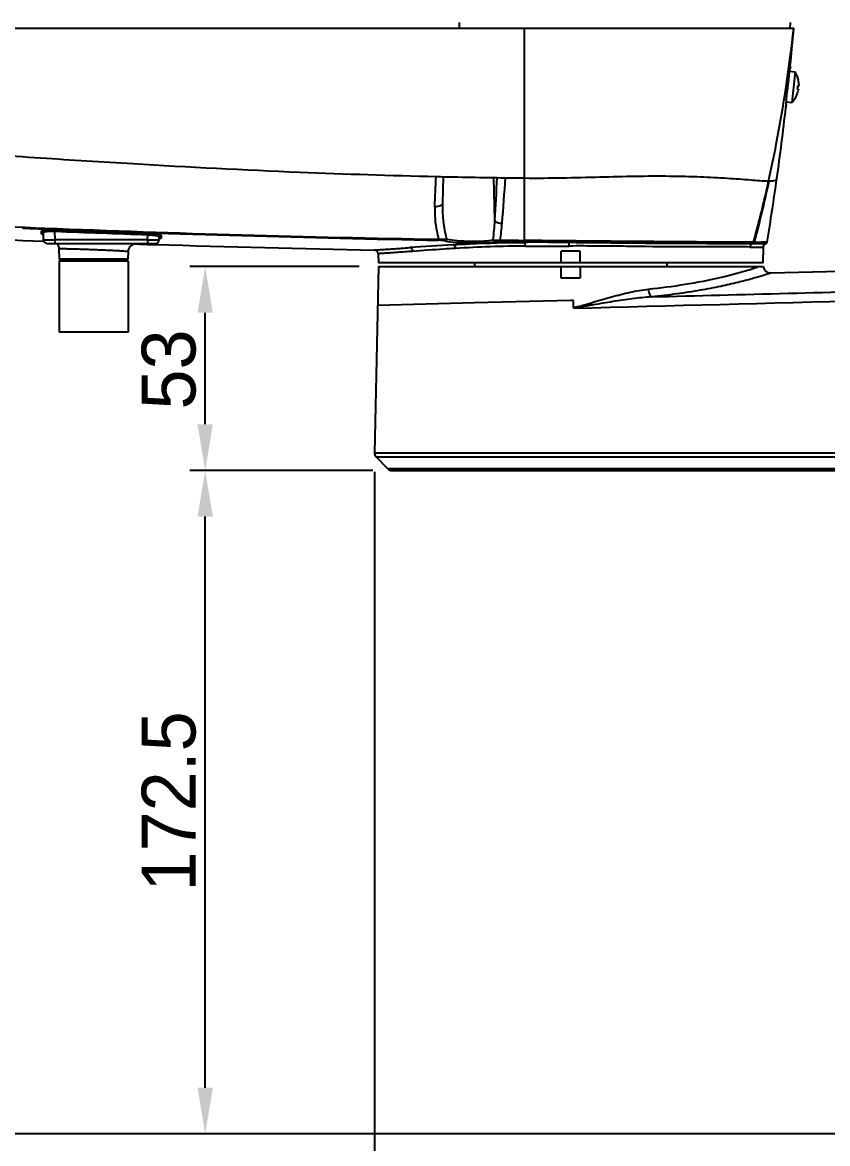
# Model space of a CAD drawing. Header units: millimetres. Extents: x 4086 to 8300, y 123 to 1549.
# Drawn here: x 6714.6 to 6819.2, y 949.8 to 1095.5 of the extents above; entities that cross this region are included whole.
import ezdxf

# ---------------------------------------------------------------- set-up
doc = ezdxf.new("R2010")
doc.units = ezdxf.units.MM
doc.layers.add('00_COMPONENTS', color=7, linetype='Continuous')
doc.layers.add('51__DRAFT_DIMS', color=7, linetype='Continuous')
doc.styles.add('思源黑', font='SourceHanSansCN-Normal.ttf')
doc.dimstyles.new('尺寸标注_细节_1_2比例', dxfattribs={"dimtxt": 7, "dimasz": 6, "dimexe": 2, "dimexo": 1.5, "dimgap": 1, "dimtad": 1, "dimlfac": 2, "dimdsep": 46, "dimtxsty": '思源黑', "dimcen": 0.09, "dimadec": 0, "dimazin": 0, "dimtp": 0.01, "dimtm": 0.01, "dimtfac": 1, "dimtofl": 0, "dimtmove": 0, "dimatfit": 3, "dimfxl": 1, "dimtolj": 1, "dimarcsym": 0})

# ---------------------------------------------------------------- blocks, each defined once
blk = doc.blocks.new('*D1627')
at = {"layer": '51__DRAFT_DIMS', "color": 0, "linetype": 'Continuous', "lineweight": -2}
for p, q in [((6636.1, 1229.3), (6503.22, 1229.3)), ((6505.22, 957.05), (6505.22, 1223.3)), ((6919.85, 951.05), (6503.22, 951.05))]:
    blk.add_line(p, q, dxfattribs=at)
at = {"layer": '51__DRAFT_DIMS', "color": 0}
for points in [[(6506.22, 1223.3), (6504.22, 1223.3), (6505.22, 1229.3)], [(6504.22, 957.05), (6506.22, 957.05), (6505.22, 951.05)]]:
    blk.add_solid(points, dxfattribs=at)
at = {"layer": 'Defpoints', "color": 0}
for p in [(6505.22, 1229.3), (6637.6, 1229.3), (6921.35, 951.05)]:
    blk.add_point(p, dxfattribs=at)
at = {"layer": '51__DRAFT_DIMS', "color": 0, "insert": (6497.1, 1090.06), "char_height": 7, "attachment_point": 2, "rotation": 90, "style": '思源黑'}
blk.add_mtext('\\A1;\\A1;555', dxfattribs=at)
blk = doc.blocks.new('*D1629')
at = {"layer": '51__DRAFT_DIMS', "color": 0, "linetype": 'Continuous', "lineweight": -2}
for p, q in [((6766.75, 1162.3), (6567.07, 1162.3)), ((6569.07, 1156.3), (6569.07, 1071.3)), ((6625.55, 1065.3), (6567.07, 1065.3))]:
    blk.add_line(p, q, dxfattribs=at)
at = {"layer": '51__DRAFT_DIMS', "color": 0}
for points in [[(6570.07, 1156.3), (6568.07, 1156.3), (6569.07, 1162.3)], [(6568.07, 1071.3), (6570.07, 1071.3), (6569.07, 1065.3)]]:
    blk.add_solid(points, dxfattribs=at)
at = {"layer": 'Defpoints', "color": 0}
for p in [(6768.25, 1162.3), (6569.07, 1065.3), (6627.05, 1065.3)]:
    blk.add_point(p, dxfattribs=at)
at = {"layer": '51__DRAFT_DIMS', "color": 0, "insert": (6560.82, 1113.99), "char_height": 7, "attachment_point": 2, "rotation": 90, "style": '思源黑'}
blk.add_mtext('\\A1;194', dxfattribs=at)
blk = doc.blocks.new('*D1630')
at = {"layer": '51__DRAFT_DIMS', "color": 0, "linetype": 'Continuous', "lineweight": -2}
for p, q in [((6625.55, 1065.3), (6567.07, 1065.3)), ((6569.07, 1059.3), (6569.07, 957.05)), ((6919.85, 951.05), (6567.07, 951.05))]:
    blk.add_line(p, q, dxfattribs=at)
at = {"layer": '51__DRAFT_DIMS', "color": 0}
for points in [[(6570.07, 1059.3), (6568.07, 1059.3), (6569.07, 1065.3)], [(6568.07, 957.05), (6570.07, 957.05), (6569.07, 951.05)]]:
    blk.add_solid(points, dxfattribs=at)
at = {"layer": 'Defpoints', "color": 0}
for p in [(6627.05, 1065.3), (6569.07, 951.05), (6921.35, 951.05)]:
    blk.add_point(p, dxfattribs=at)
at = {"layer": '51__DRAFT_DIMS', "color": 0, "insert": (6560.82, 1008.11), "char_height": 7, "attachment_point": 2, "rotation": 90, "style": '思源黑'}
blk.add_mtext('\\A1;228.5', dxfattribs=at)
blk = doc.blocks.new('*D1631')
at = {"layer": '51__DRAFT_DIMS', "color": 0, "linetype": 'Continuous', "lineweight": -2}
for p, q in [((6760.34, 1037.11), (6760.34, 909.67)), ((6648.35, 925.18), (6648.35, 909.67)), ((6654.35, 911.67), (6754.34, 911.67))]:
    blk.add_line(p, q, dxfattribs=at)
at = {"layer": '51__DRAFT_DIMS', "color": 0}
for points in [[(6654.35, 912.67), (6654.35, 910.67), (6648.35, 911.67)], [(6754.34, 910.67), (6754.34, 912.67), (6760.34, 911.67)]]:
    blk.add_solid(points, dxfattribs=at)
at = {"layer": 'Defpoints', "color": 0}
for p in [(6760.34, 1038.61), (6648.35, 926.68), (6760.34, 911.67)]:
    blk.add_point(p, dxfattribs=at)
at = {"layer": '51__DRAFT_DIMS', "color": 0, "insert": (6704.36, 919.93), "char_height": 7, "attachment_point": 2, "style": '思源黑'}
blk.add_mtext('\\A1;223.99', dxfattribs=at)
blk = doc.blocks.new('*D1632')
at = {"layer": '51__DRAFT_DIMS', "color": 0, "linetype": 'Continuous', "lineweight": -2}
for p, q in [((6760.11, 1037.3), (6736.34, 1037.3)), ((6738.34, 957.05), (6738.34, 1031.3)), ((6919.85, 951.05), (6736.34, 951.05))]:
    blk.add_line(p, q, dxfattribs=at)
at = {"layer": '51__DRAFT_DIMS', "color": 0}
for points in [[(6739.34, 1031.3), (6737.34, 1031.3), (6738.34, 1037.3)], [(6737.34, 957.05), (6739.34, 957.05), (6738.34, 951.05)]]:
    blk.add_solid(points, dxfattribs=at)
at = {"layer": 'Defpoints', "color": 0}
for p in [(6738.34, 1037.3), (6761.61, 1037.3), (6921.35, 951.05)]:
    blk.add_point(p, dxfattribs=at)
at = {"layer": '51__DRAFT_DIMS', "color": 0, "insert": (6730.08, 994.28), "char_height": 7, "attachment_point": 2, "rotation": 90, "style": '思源黑'}
blk.add_mtext('\\A1;172.5', dxfattribs=at)
blk = doc.blocks.new('*D1633')
at = {"layer": '51__DRAFT_DIMS', "color": 0, "linetype": 'Continuous', "lineweight": -2}
for p, q in [((6758.35, 1063.8), (6736.34, 1063.8)), ((6738.34, 1043.3), (6738.34, 1057.8)), ((6760.11, 1037.3), (6736.34, 1037.3))]:
    blk.add_line(p, q, dxfattribs=at)
at = {"layer": '51__DRAFT_DIMS', "color": 0}
for points in [[(6739.34, 1057.8), (6737.34, 1057.8), (6738.34, 1063.8)], [(6737.34, 1043.3), (6739.34, 1043.3), (6738.34, 1037.3)]]:
    blk.add_solid(points, dxfattribs=at)
at = {"layer": 'Defpoints', "color": 0}
for p in [(6738.34, 1063.8), (6759.85, 1063.8), (6761.61, 1037.3)]:
    blk.add_point(p, dxfattribs=at)
at = {"layer": '51__DRAFT_DIMS', "color": 0, "insert": (6730.08, 1050.43), "char_height": 7, "attachment_point": 2, "rotation": 90, "style": '思源黑'}
blk.add_mtext('\\A1;53', dxfattribs=at)

msp = doc.modelspace()

# ---------------------------------------------------------------- linework, layer by layer
at = {"layer": '00_COMPONENTS', "color": 7, "linetype": 'Continuous'}
for p, q in [((6622.3465, 1094.798), (6814.8463, 1094.798)), ((6771.4053, 1094.798), (6771.4065, 1095.548)), ((6779.8464, 1075.3274), (6779.8464, 1094.798)), ((6814.3934, 1094.798), (6814.4065, 1095.548)), ((6814.722, 1093.3643), (6814.8444, 1094.7753)), ((6814.6024, 1092.0585), (6814.722, 1093.3643)), ((6814.4592, 1090.5702), (6814.6024, 1092.0585)), ((6814.3885, 1089.8606), (6814.4592, 1090.5702)), ((6814.3121, 1089.1922), (6815.0153, 1089.1183)), ((6814.3894, 1089.8712), (6814.3541, 1089.5231)), ((6814.3913, 1089.8979), (6814.3958, 1089.9375)), ((6815.0153, 1089.1183), (6814.5972, 1085.1402)), ((6815.4368, 1088.0761), (6815.4298, 1088.073)), ((6815.22, 1086.0765), (6815.2262, 1086.072)), ((6815.4393, 1086.8415), (6815.3019, 1086.856)), ((6815.3479, 1087.2935), (6815.4852, 1087.2791)), ((6813.8506, 1085.2187), (6814.5972, 1085.1402)), ((6769.2872, 1075.4942), (6769.1972, 1072.0554)), ((6775.9794, 1069.781), (6775.8361, 1075.3762)), ((6779.8463, 1067.2107), (6779.8463, 1075.3274)), ((6717.0734, 1068.2892), (6717.0701, 1068.4158)), ((6717.5052, 1068.6996), (6717.5468, 1068.698)), ((6718.8048, 1068.3644), (6718.8146, 1068.6049)), ((6718.8331, 1067.2849), (6718.8048, 1068.3644)), ((6717.0765, 1068.1678), (6717.0734, 1068.2892)), ((6717.0794, 1068.0525), (6717.0765, 1068.1678)), ((6717.3336, 1067.2849), (6717.3103, 1068.1748)), ((6717.3273, 1067.1217), (6717.3691, 1067.1203)), ((6717.3336, 1067.2849), (6718.8331, 1067.2849)), ((6718.8331, 1066.798), (6718.8331, 1067.2849)), ((6730.8596, 1067.2849), (6718.8331, 1067.2849)), ((6730.8596, 1067.2849), (6730.8762, 1067.9189)), ((6730.8596, 1067.2849), (6730.8596, 1066.798)), ((6730.8596, 1067.2849), (6732.3591, 1067.2849)), ((6730.8762, 1067.9189), (6730.8846, 1068.1597)), ((6732.3591, 1067.2849), (6732.3677, 1067.614)), ((6732.455, 1067.4488), (6732.4659, 1067.4546)), ((6732.619, 1067.6064), (6732.6165, 1067.5128)), ((6732.6256, 1067.8551), (6732.619, 1067.6064)), ((6775.7726, 1067.29), (6776.6631, 1067.2453)), ((6809.6097, 1066.9702), (6809.724, 1066.9704)), ((6811.3547, 1066.9195), (6811.3649, 1066.9402)), ((6811.3827, 1066.9999), (6811.361, 1066.9317)), ((6811.3613, 1066.9323), (6811.361, 1066.9317)), ((6811.3649, 1066.9402), (6811.3761, 1066.9729)), ((6717.8334, 1066.798), (6731.8593, 1066.798)), ((6719.3989, 1064.7914), (6719.3643, 1066.112)), ((6728.3194, 1065.77), (6728.2938, 1064.7914)), ((6729.1617, 1066.7521), (6729.3481, 1066.7434)), ((6729.349, 1066.743), (6729.8444, 1066.7285)), ((6729.8444, 1066.7285), (6730.6687, 1066.7046)), ((6730.6687, 1066.7046), (6730.8576, 1066.6992)), ((6730.8576, 1066.6992), (6731.8557, 1066.6706)), ((6760.8049, 1065.5657), (6760.7983, 1065.5934)), ((6760.8155, 1065.4758), (6760.8049, 1065.5657)), ((6760.8155, 1065.4758), (6760.8463, 1064.298)), ((6779.9553, 1066.4753), (6785.6655, 1066.4753)), ((6784.5963, 1064.298), (6784.5963, 1065.798)), ((6787.0963, 1065.798), (6784.5963, 1065.798)), ((6787.0963, 1064.298), (6787.0963, 1065.798)), ((6809.1893, 1066.3518), (6810.9001, 1066.3518)), ((6809.4768, 1066.8137), (6811.2041, 1066.8051)), ((6810.8463, 1064.298), (6810.9001, 1066.3518)), ((6810.9001, 1066.3518), (6810.906, 1066.4143)), ((6810.9001, 1066.3518), (6810.9046, 1066.4073)), ((6811.0951, 1066.7346), (6811.1436, 1066.7671)), ((6811.1436, 1066.7671), (6811.2252, 1066.8062)), ((6811.2261, 1066.8066), (6811.2446, 1066.8148)), ((6811.2446, 1066.8148), (6811.2992, 1066.8509)), ((6811.8699, 1062.9794), (6948.3463, 1066.5532)), ((6719.3463, 1064.548), (6719.3463, 1055.298)), ((6719.3469, 1064.548), (6728.3457, 1064.548)), ((6728.2938, 1064.7914), (6719.3989, 1064.7914)), ((6728.3463, 1064.548), (6728.3463, 1055.298)), ((6810.8463, 1064.298), (6760.8463, 1064.298)), ((6773.3463, 1064.298), (6773.3463, 1063.798)), ((6798.3463, 1064.298), (6798.3463, 1063.798)), ((6760.8463, 1063.798), (6760.3397, 1039.6131)), ((6760.8466, 1063.798), (6810.8593, 1063.798)), ((6784.5963, 1062.298), (6784.5963, 1063.798)), ((6787.0963, 1063.798), (6787.0963, 1062.298)), ((6787.0963, 1062.298), (6784.5963, 1062.298)), ((6773.3507, 1059.0895), (6760.7409, 1058.7676)), ((6785.8477, 1059.4073), (6773.3507, 1059.0895)), ((6786.1949, 1059.4163), (6785.8477, 1059.4073)), ((6728.3457, 1055.298), (6719.3469, 1055.298)), ((6760.3397, 1039.6131), (6904.3584, 1039.6131)), ((6762.0706, 1037.5233), (6760.5536, 1039.0727)), ((6760.5536, 1039.0727), (6904.3726, 1039.0727)), ((6762.9527, 1037.5231), (6762.0708, 1037.5231)), ((6762.6065, 1037.298), (6937.1779, 1037.298)), ((6902.1093, 1037.5231), (6762.9527, 1037.5231))]:
    msp.add_line(p, q, dxfattribs=at)
for points in [[(6717.2414, 1067.976), (6717.2299, 1067.9809), (6717.2625, 1067.9543), (6717.3133, 1067.8592)], [(6732.3591, 1067.2865), (6732.3663, 1067.3291), (6732.4082, 1067.4077), (6732.455, 1067.4488)], [(6811.2992, 1066.8509), (6811.3327, 1066.8862), (6811.3509, 1066.9128), (6811.3547, 1066.9195)], [(6810.9046, 1066.4073), (6810.9148, 1066.4601), (6810.9301, 1066.5098)], [(6810.9065, 1066.4195), (6810.921, 1066.4824), (6810.9424, 1066.5406), (6810.9694, 1066.5929), (6810.9999, 1066.6387), (6811.0293, 1066.6743), (6811.0468, 1066.6927), (6811.0579, 1066.7034), (6811.0717, 1066.7157)], [(6810.9301, 1066.5098), (6810.9496, 1066.556), (6810.9725, 1066.5981)], [(6810.9978, 1066.6358), (6811.023, 1066.6672), (6811.0417, 1066.6875), (6811.0504, 1066.6962), (6811.0573, 1066.7028)], [(6811.0719, 1066.7159), (6811.0942, 1066.7339), (6811.1359, 1066.7624)], [(6811.1359, 1066.7624), (6811.1965, 1066.7944), (6811.2256, 1066.8064)], [(6811.2225, 1066.8052), (6811.2688, 1066.8283), (6811.2806, 1066.8386)]]:
    msp.add_lwpolyline(points, dxfattribs=at)
for centre, radius, start, end in [((6632.9127, 1109.858), 182.5729, 353.444024, 353.723493), ((6812.2357, 1087.3878), 3.2743, 12.134886, 31.905195), ((6615.1105, 1110.8208), 200.3671, 353.088376, 353.374356), ((6812.2585, 1087.397), 3.2425, 0.552172, 12.032352), ((6812.2585, 1087.397), 3.25, 316.020128, 335.939792), ((6812.2585, 1087.397), 3.2425, 335.967648, 347.447828), ((6464.7205, 1124.0213), 351.3262, 352.019076, 353.535815), ((6817.4836, 1084.4268), 3.6964, 172.557218, 179.312342), ((6852.2868, 1081.1845), 38.648, 173.756132, 174.474849), ((6764.7883, 1091.0392), 49.4456, 352.861629, 353.215416), ((6788.4726, 1958.0895), 882.8038, 268.6934499, 269.2801753), ((5365.9387, 1153.5575), 1412.5273, 356.5998123, 356.826874), ((5734.4945, 1150.7879), 1045.6119, 355.5374983, 355.862973), ((6790.71, 2141.1186), 1065.8467, 269.283517, 269.4160017), ((6645.0087, 1111.8235), 170.6028, 344.757133, 347.508969), ((6645.3779, 1111.0119), 170.1449, 344.998333, 347.753304), ((6478.4532, 1122.1611), 337.4682, 350.59245, 352.008118), ((6811.8788, 1080.2725), 5.3568, 266.73065, 267.562012), ((6797.0098, 3096.3761), 2029.1216, 266.6171724, 267.7545445), ((6805.1972, 3250.3335), 2183.2828, 267.6981502, 269.0414528), ((6815.6247, 3593.3212), 2526.5276, 267.7752623, 268.9354088), ((6800.4702, 3118.5321), 2051.5529, 267.7189167, 268.0563254), ((6762.8381, 2413.1472), 1346.7946, 267.1510933, 268.0634988), ((6717.0696, 1067.8029), 0.2506, 37.29379, 45.774258), ((6717.8334, 1067.298), 0.5, 181.5, 270), ((6731.8592, 1067.298), 0.5, 270, 358.5), ((6795.4635, 1067.7286), 15.6322, 182.506123, 182.821758), ((6783.3204, 686.1491), 380.826, 89.64727, 90.46319), ((6809.6488, 1161.5504), 94.5801, 270.04557, 270.61031), ((6729.3191, 1065.7438), 1, 88.38911, 178.499654), ((6842.7622, 4953.686), 3888.5973, 268.3656483, 268.7852475), ((6760.3156, 1065.4627), 0.5001, 15.151756, 23.337021), ((6796.3067, 643.3135), 424.1223, 93.478838, 94.246613), ((6781.5335, 883.6924), 182.7897, 90.494683, 93.348104), ((6811.1361, 1067.0405), 0.2498, 290.598774, 310.846608), ((6719.6488, 1064.798), 0.25, 181.5, 240.500001), ((6728.0439, 1064.798), 0.25, 299.499999, 358.5), ((6811.8427, 1063.979), 1, 190.432367, 271.555892), ((6761.0895, 1039.5974), 0.75, 178.8, 224.393494), ((6762.6065, 1038.048), 0.75, 224.393494, 270)]:
    msp.add_arc(centre, radius, start, end, dxfattribs=at)
for points, knots in [([(6811.5733, 1074.9244), (6811.927, 1076.5202), (6813.2887, 1083.0968), (6814.2828, 1089.7483), (6814.8463, 1094.798)], [0, 0, 0, 0, 0.2433939, 1, 1, 1, 1]), ([(6814.1394, 1087.7021), (6814.1529, 1087.8182), (6814.2038, 1088.2552), (6814.2549, 1088.6921), (6814.2918, 1089.013)], [0, 0, 0, 0, 0.26570862, 1, 1, 1, 1]), ([(6815.4936, 1087.2984), (6815.4919, 1087.2986), (6815.4906, 1087.3077), (6815.4891, 1087.3128), (6815.4884, 1087.3176)], [0, 0, 0, 0, 0.26198798, 1, 1, 1, 1]), ([(6815.4978, 1087.3172), (6815.4974, 1087.3126), (6815.4963, 1087.3081), (6815.4954, 1087.2983), (6815.4936, 1087.2984)], [0, 0, 0, 0, 0.71802584, 1, 1, 1, 1]), ([(6813.8681, 1085.3879), (6813.8789, 1085.488), (6813.9278, 1085.9287), (6813.9803, 1086.3689), (6814.0215, 1086.709)], [0, 0, 0, 0, 0.22720309, 1, 1, 1, 1]), ([(6815.4377, 1086.7663), (6815.4361, 1086.7594), (6815.4325, 1086.745), (6815.4283, 1086.7307), (6815.4259, 1086.7232)], [0, 0, 0, 0, 0.46979715, 1, 1, 1, 1]), ([(6815.4437, 1086.8024), (6815.4432, 1086.7968), (6815.4415, 1086.7847), (6815.4391, 1086.7727), (6815.4377, 1086.7663)], [0, 0, 0, 0, 0.45820507, 1, 1, 1, 1]), ([(6815.4393, 1086.8415), (6815.4411, 1086.8413), (6815.4441, 1086.8344), (6815.4444, 1086.8291), (6815.4446, 1086.8251)], [0, 0, 0, 0, 0.31099226, 1, 1, 1, 1]), ([(6815.4446, 1086.8251), (6815.4447, 1086.8217), (6815.4447, 1086.8141), (6815.4441, 1086.8065), (6815.4437, 1086.8024)], [0, 0, 0, 0, 0.44704258, 1, 1, 1, 1]), ([(6813.8507, 1084.8948), (6813.843, 1084.834), (6813.8273, 1084.7328), (6813.8159, 1084.5881), (6813.7914, 1084.5293), (6813.7968, 1084.4702), (6813.7875, 1084.4712)], [0, 0, 0, 0, 0.42865563, 0.74285056, 0.9345265, 1, 1, 1, 1]), ([(6677.4234, 1081.5741), (6681.9341, 1081.0173), (6690.8578, 1079.9477), (6704.0465, 1078.8484), (6716.7147, 1077.9423), (6732.1764, 1076.9697), (6749.306, 1076.0779), (6762.4389, 1075.6581), (6768.3432, 1075.5147)], [0, 0, 0, 0, 0.14957958, 0.29575115, 0.43550959, 0.56757766, 0.80562298, 1, 1, 1, 1]), ([(6779.8464, 1075.3274), (6783.1071, 1075.2945), (6787.9291, 1075.4071), (6794.2166, 1075.5867), (6798.5828, 1075.599), (6802.5625, 1075.5035), (6806.0747, 1075.3254), (6809.0219, 1075.0988), (6810.7972, 1074.9495), (6811.5733, 1074.9244)], [0, 0, 0, 0, 0.30813622, 0.45562264, 0.59438236, 0.72065283, 0.83174333, 0.92662765, 1, 1, 1, 1]), ([(6812.6439, 1075.2419), (6812.6284, 1075.1319), (6812.4201, 1074.9774), (6812.0668, 1074.9146), (6811.8058, 1074.914), (6811.6509, 1074.9205)], [0, 0, 0, 0, 0.30210641, 0.57823885, 1, 1, 1, 1]), ([(6768.1869, 1071.5941), (6768.1438, 1070.5296), (6768.2496, 1069.0909), (6768.5763, 1067.7029), (6768.673, 1067.3563)], [0, 0, 0, 0, 0.74756156, 1, 1, 1, 1]), ([(6769.1972, 1072.0554), (6769.1932, 1071.9049), (6768.8064, 1071.6114), (6768.4268, 1071.5881), (6768.1869, 1071.5941)], [0, 0, 0, 0, 0.3854207, 1, 1, 1, 1]), ([(6717.0702, 1068.4158), (6717.0701, 1068.4181), (6717.0705, 1068.4228), (6717.0718, 1068.4274), (6717.0726, 1068.4296)], [0, 0, 0, 0, 0.49290031, 1, 1, 1, 1]), ([(6717.3103, 1068.1748), (6717.3087, 1068.2356), (6717.2559, 1068.3607), (6717.1312, 1068.4132), (6717.0702, 1068.4156)], [0, 0, 0, 0, 0.49883121, 1, 1, 1, 1]), ([(6717.0726, 1068.4296), (6717.0935, 1068.4855), (6717.3169, 1068.5379), (6717.657, 1068.5955), (6718.2023, 1068.618), (6718.5994, 1068.6135), (6718.8145, 1068.6049)], [0, 0, 0, 0, 0.10114063, 0.32052571, 0.63528996, 1, 1, 1, 1]), ([(6718.8048, 1068.3644), (6718.6138, 1068.3741), (6718.2642, 1068.3826), (6717.7833, 1068.3483), (6717.5001, 1068.3077), (6717.309, 1068.2231), (6717.3103, 1068.1748)], [0, 0, 0, 0, 0.37293219, 0.69072325, 0.90565438, 1, 1, 1, 1]), ([(6717.5052, 1068.6996), (6717.505, 1068.7042), (6717.5054, 1068.7418), (6717.5066, 1068.7794), (6717.5077, 1068.8125)], [0, 0, 0, 0, 0.1211714, 1, 1, 1, 1]), ([(6730.8762, 1067.9189), (6728.8641, 1067.987), (6724.8403, 1068.1353), (6720.8158, 1068.2697), (6718.8048, 1068.3644)], [0, 0, 0, 0, 0.49999966, 1, 1, 1, 1]), ([(6775.9795, 1069.781), (6776.0428, 1069.6625), (6776.3936, 1069.5014), (6776.7249, 1069.4448), (6776.9366, 1069.4324)], [0, 0, 0, 0, 0.38772455, 1, 1, 1, 1]), ([(6717.1646, 1067.9899), (6717.1522, 1067.9946), (6717.1213, 1068.0079), (6717.0814, 1068.0304), (6717.0794, 1068.0529)], [0, 0, 0, 0, 0.36891973, 1, 1, 1, 1]), ([(6717.2258, 1067.97), (6717.2148, 1067.9731), (6717.1943, 1067.9793), (6717.174, 1067.9863), (6717.1646, 1067.9899)], [0, 0, 0, 0, 0.52988087, 1, 1, 1, 1]), ([(6717.2444, 1067.9825), (6717.2379, 1067.9888), (6717.2241, 1068.0007), (6717.2092, 1068.011), (6717.2014, 1068.0158)], [0, 0, 0, 0, 0.50038661, 1, 1, 1, 1]), ([(6717.2985, 1067.9514), (6717.2858, 1067.9543), (6717.2615, 1067.9602), (6717.2373, 1067.9667), (6717.2258, 1067.97)], [0, 0, 0, 0, 0.5222586, 1, 1, 1, 1]), ([(6717.305, 1067.8891), (6717.3008, 1067.9007), (6717.2904, 1067.9236), (6717.2767, 1067.9446), (6717.269, 1067.9548)], [0, 0, 0, 0, 0.49272644, 1, 1, 1, 1]), ([(6732.3677, 1067.614), (6732.369, 1067.6632), (6732.1801, 1067.7522), (6731.8995, 1067.8197), (6731.4195, 1067.8899), (6731.0687, 1067.9121), (6730.8762, 1067.9189)], [0, 0, 0, 0, 0.09536084, 0.31061036, 0.6270781, 1, 1, 1, 1]), ([(6730.8876, 1068.1596), (6731.0994, 1068.1524), (6731.4912, 1068.1278), (6732.023, 1068.0717), (6732.3729, 1067.9886), (6732.5864, 1067.9324), (6732.6195, 1067.8768)], [0, 0, 0, 0, 0.35928259, 0.66960405, 0.89032453, 1, 1, 1, 1]), ([(6732.3677, 1067.614), (6732.3691, 1067.6781), (6732.4279, 1067.8095), (6732.5623, 1067.8571), (6732.6256, 1067.855)], [0, 0, 0, 0, 0.50301601, 1, 1, 1, 1]), ([(6732.6196, 1067.5127), (6732.6217, 1067.5063), (6732.5868, 1067.449), (6732.52, 1067.4536), (6732.4707, 1067.4437)], [0, 0, 0, 0, 0.11825279, 1, 1, 1, 1]), ([(6732.6195, 1067.8768), (6732.6215, 1067.8734), (6732.6247, 1067.8664), (6732.6258, 1067.8587), (6732.6257, 1067.8551)], [0, 0, 0, 0, 0.52324219, 1, 1, 1, 1]), ([(6768.673, 1067.3563), (6768.6733, 1067.3407), (6768.6761, 1067.299), (6768.6712, 1067.2537), (6768.683, 1067.2297)], [0, 0, 0, 0, 0.36891694, 1, 1, 1, 1]), ([(6768.673, 1067.3563), (6768.7748, 1067.3596), (6769.1157, 1067.3705), (6769.4567, 1067.382), (6769.6957, 1067.3911)], [0, 0, 0, 0, 0.29870038, 1, 1, 1, 1]), ([(6769.4829, 1067.1498), (6769.4313, 1067.1608), (6769.1668, 1067.2063), (6768.8983, 1067.2257), (6768.683, 1067.2297)], [0, 0, 0, 0, 0.19699591, 1, 1, 1, 1]), ([(6769.4832, 1067.1498), (6769.9685, 1067.0464), (6771.1027, 1066.9249), (6772.8538, 1066.8464), (6774.5335, 1066.8779), (6775.5771, 1066.9556), (6775.9922, 1067.0484)], [0, 0, 0, 0, 0.2278726, 0.52213777, 0.80465842, 1, 1, 1, 1]), ([(6769.6957, 1067.3911), (6770.1474, 1067.2881), (6771.2057, 1067.1666), (6772.8404, 1067.0882), (6774.4093, 1067.1195), (6775.3853, 1067.1974), (6775.7726, 1067.29)], [0, 0, 0, 0, 0.22778459, 0.52175676, 0.80421935, 1, 1, 1, 1]), ([(6770.571, 1066.6542), (6771.2834, 1066.6973), (6774.3743, 1066.8562), (6777.469, 1066.9382), (6779.8502, 1066.959)], [0, 0, 0, 0, 0.23058086, 1, 1, 1, 1]), ([(6776.6565, 1067.0924), (6776.5866, 1067.0933), (6776.365, 1067.0908), (6776.1409, 1067.082), (6775.9924, 1067.0484)], [0, 0, 0, 0, 0.31455349, 1, 1, 1, 1]), ([(6776.6631, 1067.2453), (6776.6633, 1067.2256), (6776.6667, 1067.1753), (6776.6591, 1067.1204), (6776.673, 1067.0922)], [0, 0, 0, 0, 0.38499202, 1, 1, 1, 1]), ([(6779.8463, 1067.2107), (6779.8458, 1067.1903), (6779.8455, 1067.135), (6779.8419, 1067.0794), (6779.8461, 1067.0447)], [0, 0, 0, 0, 0.36851832, 1, 1, 1, 1]), ([(6809.6097, 1066.9702), (6805.6579, 1066.9775), (6795.7367, 1067.0557), (6785.8156, 1067.1368), (6779.8463, 1067.2107)], [0, 0, 0, 0, 0.39830404, 1, 1, 1, 1]), ([(6779.9553, 1066.4753), (6779.9537, 1066.5849), (6779.9318, 1066.7354), (6779.9007, 1066.9318), (6779.8503, 1066.9591)], [0, 0, 0, 0, 0.65688666, 1, 1, 1, 1]), ([(6780.245, 1067.039), (6780.2449, 1067.0267), (6780.244, 1067.0012), (6780.2427, 1066.9758), (6780.2418, 1066.9627)], [0, 0, 0, 0, 0.48389218, 1, 1, 1, 1]), ([(6785.6655, 1066.4753), (6785.6658, 1066.5387), (6785.6648, 1066.7029), (6785.6716, 1066.8673), (6785.6648, 1066.9679)], [0, 0, 0, 0, 0.38630912, 1, 1, 1, 1]), ([(6785.6648, 1066.9679), (6790.4874, 1066.9207), (6798.4245, 1066.8297), (6806.362, 1066.8241), (6809.4768, 1066.8137)], [0, 0, 0, 0, 0.60759119, 1, 1, 1, 1]), ([(6811.1606, 1066.9853), (6811.1277, 1066.9842), (6810.9596, 1066.9797), (6810.7914, 1066.9772), (6810.6562, 1066.9757)], [0, 0, 0, 0, 0.19583701, 1, 1, 1, 1]), ([(6811.3827, 1066.9998), (6811.3794, 1066.9812), (6811.2678, 1067.0099), (6811.2159, 1066.987), (6811.1606, 1066.9853)], [0, 0, 0, 0, 0.2553849, 1, 1, 1, 1]), ([(6728.3194, 1065.77), (6728.3196, 1065.7772), (6728.2729, 1065.7623), (6728.2257, 1065.7819), (6728.1094, 1065.779), (6727.8917, 1065.797), (6727.5139, 1065.8141), (6726.9651, 1065.8458), (6726.2939, 1065.8801), (6725.53, 1065.9176), (6724.7015, 1065.9548), (6723.8405, 1065.9898), (6722.9796, 1066.0209), (6722.1515, 1066.0471), (6721.388, 1066.0685), (6720.7175, 1066.0841), (6720.1691, 1066.0977), (6719.7918, 1066.1011), (6719.574, 1066.1109), (6719.4583, 1066.1037), (6719.4102, 1066.1214), (6719.3645, 1066.1048), (6719.3643, 1066.112)], [0, 0, 0, 0, 0.00241561, 0.009638, 0.02159709, 0.03818358, 0.08452896, 0.14689116, 0.2227899, 0.30927242, 0.40298471, 0.50037089, 0.59770923, 0.69134282, 0.77768474, 0.85344415, 0.91564945, 0.96189931, 0.97844132, 0.99037968, 0.99758788, 1, 1, 1, 1]), ([(6760.3257, 1065.9626), (6760.3259, 1065.9688), (6760.3648, 1065.9563), (6760.406, 1065.9726), (6760.5056, 1065.9701), (6760.6961, 1065.9858), (6761.0339, 1066.0024), (6761.5405, 1066.0364), (6762.1888, 1066.0787), (6762.9748, 1066.1341), (6763.8941, 1066.1985), (6764.552, 1066.2464), (6764.9017, 1066.2717)], [0, 0, 0, 0, 0.00401921, 0.01605519, 0.03609142, 0.0641109, 0.14397047, 0.25511359, 0.39727634, 0.56850613, 0.77066899, 1, 1, 1, 1]), ([(6765.3016, 1065.786), (6764.9588, 1065.7605), (6764.3151, 1065.7127), (6763.4138, 1065.6472), (6762.6432, 1065.5925), (6762.0063, 1065.5498), (6761.5098, 1065.5158), (6761.1784, 1065.499), (6760.992, 1065.4834), (6760.8939, 1065.4857), (6760.8543, 1065.4697), (6760.8153, 1065.4819), (6760.8155, 1065.4759)], [0, 0, 0, 0, 0.22929618, 0.43063627, 0.60281868, 0.74486087, 0.85606642, 0.93589782, 0.96391513, 0.9839496, 0.99598356, 1, 1, 1, 1]), ([(6764.9007, 1066.2716), (6765.0058, 1066.2645), (6765.2231, 1066.1348), (6765.2962, 1065.9047), (6765.3016, 1065.7859)], [0, 0, 0, 0, 0.46983898, 1, 1, 1, 1]), ([(6770.8582, 1066.1701), (6770.3388, 1066.1394), (6768.4858, 1066.0225), (6766.6343, 1065.8849), (6765.3016, 1065.7859)], [0, 0, 0, 0, 0.28023544, 1, 1, 1, 1]), ([(6770.571, 1066.6542), (6770.6091, 1066.6482), (6770.7903, 1066.5514), (6770.8502, 1066.3272), (6770.8582, 1066.1701)], [0, 0, 0, 0, 0.19682775, 1, 1, 1, 1]), ([(6809.1893, 1066.3518), (6808.6474, 1066.3767), (6807.3973, 1066.3645), (6805.292, 1066.3669), (6802.7423, 1066.3621), (6798.6325, 1066.3631), (6794.1515, 1066.4264), (6789.4026, 1066.4734), (6786.9199, 1066.4934), (6785.6655, 1066.4753)], [0, 0, 0, 0, 0.06918384, 0.15932254, 0.26853227, 0.39433036, 0.68342625, 0.84001299, 1, 1, 1, 1]), ([(6809.1893, 1066.3518), (6809.1906, 1066.4025), (6809.2145, 1066.5887), (6809.3523, 1066.7582), (6809.4768, 1066.8137)], [0, 0, 0, 0, 0.27139417, 1, 1, 1, 1]), ([(6811.204, 1066.8051), (6811.2079, 1066.8051), (6811.215, 1066.8053), (6811.2219, 1066.8067), (6811.2251, 1066.8068)], [0, 0, 0, 0, 0.54907284, 1, 1, 1, 1]), ([(6810.3918, 1063.798), (6808.7561, 1063.2343), (6803.9945, 1061.9377), (6799.1154, 1061.1661), (6795.9376, 1060.8301)], [0, 0, 0, 0, 0.35124661, 1, 1, 1, 1]), ([(6796.3561, 1059.8694), (6808.1978, 1060.1774), (6855.5274, 1061.414), (6902.8579, 1062.615), (6938.3463, 1063.5259)], [0, 0, 0, 0, 0.25019539, 1, 1, 1, 1]), ([(6811.8699, 1062.9794), (6811.875, 1063.0036), (6811.778, 1062.9352), (6811.7086, 1062.9293), (6811.5127, 1062.8529), (6811.2095, 1062.7608), (6810.7303, 1062.6063), (6810.1274, 1062.4267), (6809.0752, 1062.1258), (6807.4713, 1061.7072), (6805.219, 1061.1942), (6802.5686, 1060.6894), (6799.5717, 1060.2302), (6797.4597, 1059.9814), (6796.3561, 1059.8694)], [0, 0, 0, 0, 0.0046787, 0.01044477, 0.01846715, 0.04123417, 0.07272995, 0.1126532, 0.16068637, 0.27962169, 0.42638814, 0.59767207, 0.79008173, 1, 1, 1, 1]), ([(6786.2355, 1058.4008), (6811.6018, 1059.0543), (6862.3046, 1060.4), (6913.0088, 1061.6869), (6938.3463, 1062.3375)], [0, 0, 0, 0, 0.50028522, 1, 1, 1, 1]), ([(6796.3561, 1059.8694), (6795.5185, 1059.8126), (6794.2615, 1059.6768), (6792.5882, 1059.4454), (6791.3253, 1059.2515), (6790.0597, 1059.0441), (6789.0022, 1058.8639), (6788.1566, 1058.7209), (6787.6213, 1058.6351), (6787.2057, 1058.5657), (6786.86, 1058.5234), (6786.6473, 1058.4526), (6786.1615, 1058.4728), (6786.2449, 1058.4011)], [0, 0, 0, 0, 0.24640073, 0.37079558, 0.4958174, 0.62135979, 0.74731497, 0.81041159, 0.873571, 0.90516529, 0.9367171, 0.96772427, 1, 1, 1, 1]), ([(6795.9376, 1060.8301), (6795.1382, 1060.7456), (6793.9381, 1060.5263), (6792.3478, 1060.1473), (6791.136, 1059.8248), (6790.1228, 1059.5358), (6789.3085, 1059.2964), (6788.6951, 1059.114), (6788.0791, 1058.9333), (6787.5645, 1058.7869), (6787.1489, 1058.6745), (6786.8416, 1058.5915), (6786.5672, 1058.5324), (6786.3899, 1058.4673), (6786.2255, 1058.4535), (6786.2273, 1058.3987)], [0, 0, 0, 0, 0.2405871, 0.36412699, 0.48931516, 0.61581515, 0.67945827, 0.74331268, 0.80734162, 0.87150949, 0.90363472, 0.93579309, 0.96802576, 0.9836033, 1, 1, 1, 1]), ([(6795.9376, 1060.8301), (6795.9578, 1060.6152), (6796.0295, 1060.2762), (6796.2246, 1059.9224), (6796.3561, 1059.8694)], [0, 0, 0, 0, 0.60362972, 1, 1, 1, 1])]:
    msp.add_open_spline(points, degree=3, knots=knots, dxfattribs=at)
for points in [[(6815.5009, 1087.4283), (6815.5013, 1087.3912), (6815.5013, 1087.3541), (6815.4978, 1087.3172)], [(6815.3315, 1087.0741), (6815.3238, 1087.0012), (6815.3161, 1086.928), (6815.2988, 1086.8569)], [(6815.3479, 1087.2935), (6815.3446, 1087.2204), (6815.3413, 1087.1468), (6815.3283, 1087.0747)], [(6768.1869, 1071.5941), (6768.2385, 1072.901), (6768.2907, 1074.2079), (6768.3432, 1075.5147)], [(6769.1972, 1072.0554), (6769.1563, 1070.4923), (6769.3122, 1068.907), (6769.6957, 1067.3911)], [(6714.5812, 1068.8155), (6715.1912, 1068.7909), (6715.8011, 1068.7666), (6716.411, 1068.7425)], [(6716.411, 1068.7426), (6716.7757, 1068.7282), (6717.1405, 1068.7138), (6717.5052, 1068.6996)], [(6775.7726, 1067.29), (6775.8808, 1068.1162), (6775.9458, 1068.9485), (6775.9794, 1069.7811)], [(6776.6631, 1067.2453), (6776.7914, 1067.9687), (6776.8795, 1068.6999), (6776.9367, 1069.4324)], [(6717.2014, 1068.0158), (6717.1652, 1068.038), (6717.1219, 1068.0512), (6717.0795, 1068.0528)], [(6732.3591, 1067.2865), (6732.36, 1067.364), (6732.4171, 1067.4449), (6732.4852, 1067.4818)], [(6732.4852, 1067.4818), (6732.5248, 1067.5033), (6732.5715, 1067.5147), (6732.6165, 1067.5133)], [(6769.6957, 1067.3911), (6769.6861, 1067.2844), (6769.5902, 1067.1561), (6769.4832, 1067.1498)], [(6775.7726, 1067.29), (6775.7797, 1067.1814), (6775.8837, 1067.0569), (6775.9922, 1067.0484)], [(6776.6631, 1067.2453), (6777.7241, 1067.2288), (6778.7853, 1067.2256), (6779.8463, 1067.2107)], [(6776.673, 1067.0922), (6777.7307, 1067.0757), (6778.7884, 1067.0598), (6779.8462, 1067.0446)], [(6779.8461, 1067.0447), (6779.9791, 1067.0461), (6780.112, 1067.0409), (6780.245, 1067.039)], [(6779.8503, 1066.9591), (6779.9808, 1066.9604), (6780.1113, 1066.9616), (6780.2418, 1066.9627)], [(6780.245, 1067.039), (6782.0516, 1067.0136), (6783.8582, 1066.9913), (6785.6648, 1066.9679)], [(6809.6097, 1066.9702), (6809.5906, 1066.9045), (6809.5392, 1066.8417), (6809.4768, 1066.8137)], [(6811.361, 1066.9317), (6811.3463, 1066.9014), (6811.325, 1066.8736), (6811.2995, 1066.8516)], [(6719.3643, 1066.112), (6719.3577, 1066.3619), (6719.2434, 1066.6246), (6719.0649, 1066.7997)], [(6760.668, 1065.8174), (6760.5801, 1065.9048), (6760.4496, 1065.9602), (6760.3256, 1065.9626)], [(6760.7747, 1065.6608), (6760.7497, 1065.7188), (6760.7129, 1065.7729), (6760.668, 1065.8174)], [(6811.2041, 1066.8051), (6811.0306, 1066.7392), (6810.8867, 1066.5372), (6810.8812, 1066.3518)], [(6810.9001, 1066.3518), (6810.9018, 1066.4163), (6810.9164, 1066.4817), (6810.9425, 1066.5407)], [(6810.9425, 1066.5407), (6810.9693, 1066.6013), (6811.0091, 1066.6575), (6811.0573, 1066.7028)], [(6811.0573, 1066.7028), (6811.105, 1066.7477), (6811.1627, 1066.7837), (6811.224, 1066.8067)], [(6786.2273, 1058.3987), (6786.2164, 1058.7379), (6786.207, 1059.0771), (6786.1949, 1059.4163)]]:
    msp.add_open_spline(points, degree=3, dxfattribs=at)

# ---------------------------------------------------------------- dimensions: what is measured, and where the dimension line sits
at = {"layer": '51__DRAFT_DIMS', "color": 7, "linetype": 'Continuous'}
dim = msp.add_linear_dim(base=(6505.2245, 1229.298), p1=(6921.3463, 951.048), p2=(6637.5963, 1229.298), angle=90, text='\\A1;555', dimstyle='尺寸标注_细节_1_2比例', dxfattribs=at)
dim.commit()
dim.dimension.update_dxf_attribs({"geometry": '*D1627', "text_midpoint": (6505.2245, 1090.0646), "dimtype": 160})
for base, p1, p2, angle, picture, middle in [((6569.069, 1065.298), (6768.2463, 1162.298), (6627.048, 1065.298), 270, '*D1629', (6569.069, 1113.9859)), ((6569.069, 951.048), (6627.048, 1065.298), (6921.3463, 951.048), 270, '*D1630', (6569.069, 1008.1125)), ((6738.3369, 1063.798), (6761.6065, 1037.298), (6759.8463, 1063.798), 90, '*D1633', (6738.3369, 1050.4312)), ((6738.3369, 1037.298), (6921.3463, 951.048), (6761.6065, 1037.298), 90, '*D1632', (6738.3369, 994.285))]:
    dim = msp.add_linear_dim(base=base, p1=p1, p2=p2, angle=angle, dimstyle='尺寸标注_细节_1_2比例', dxfattribs=at)
    dim.commit()
    dim.dimension.update_dxf_attribs({"geometry": picture, "text_midpoint": middle, "dimtype": 160})
dim = msp.add_linear_dim(base=(6760.3397, 911.67), p1=(6648.3463, 926.6811), p2=(6760.3397, 1038.6131), dimstyle='尺寸标注_细节_1_2比例', dxfattribs=at)
dim.commit()
dim.dimension.update_dxf_attribs({"geometry": '*D1631', "text_midpoint": (6704.3585, 911.67), "dimtype": 160})

doc.saveas('drawing.dxf')
